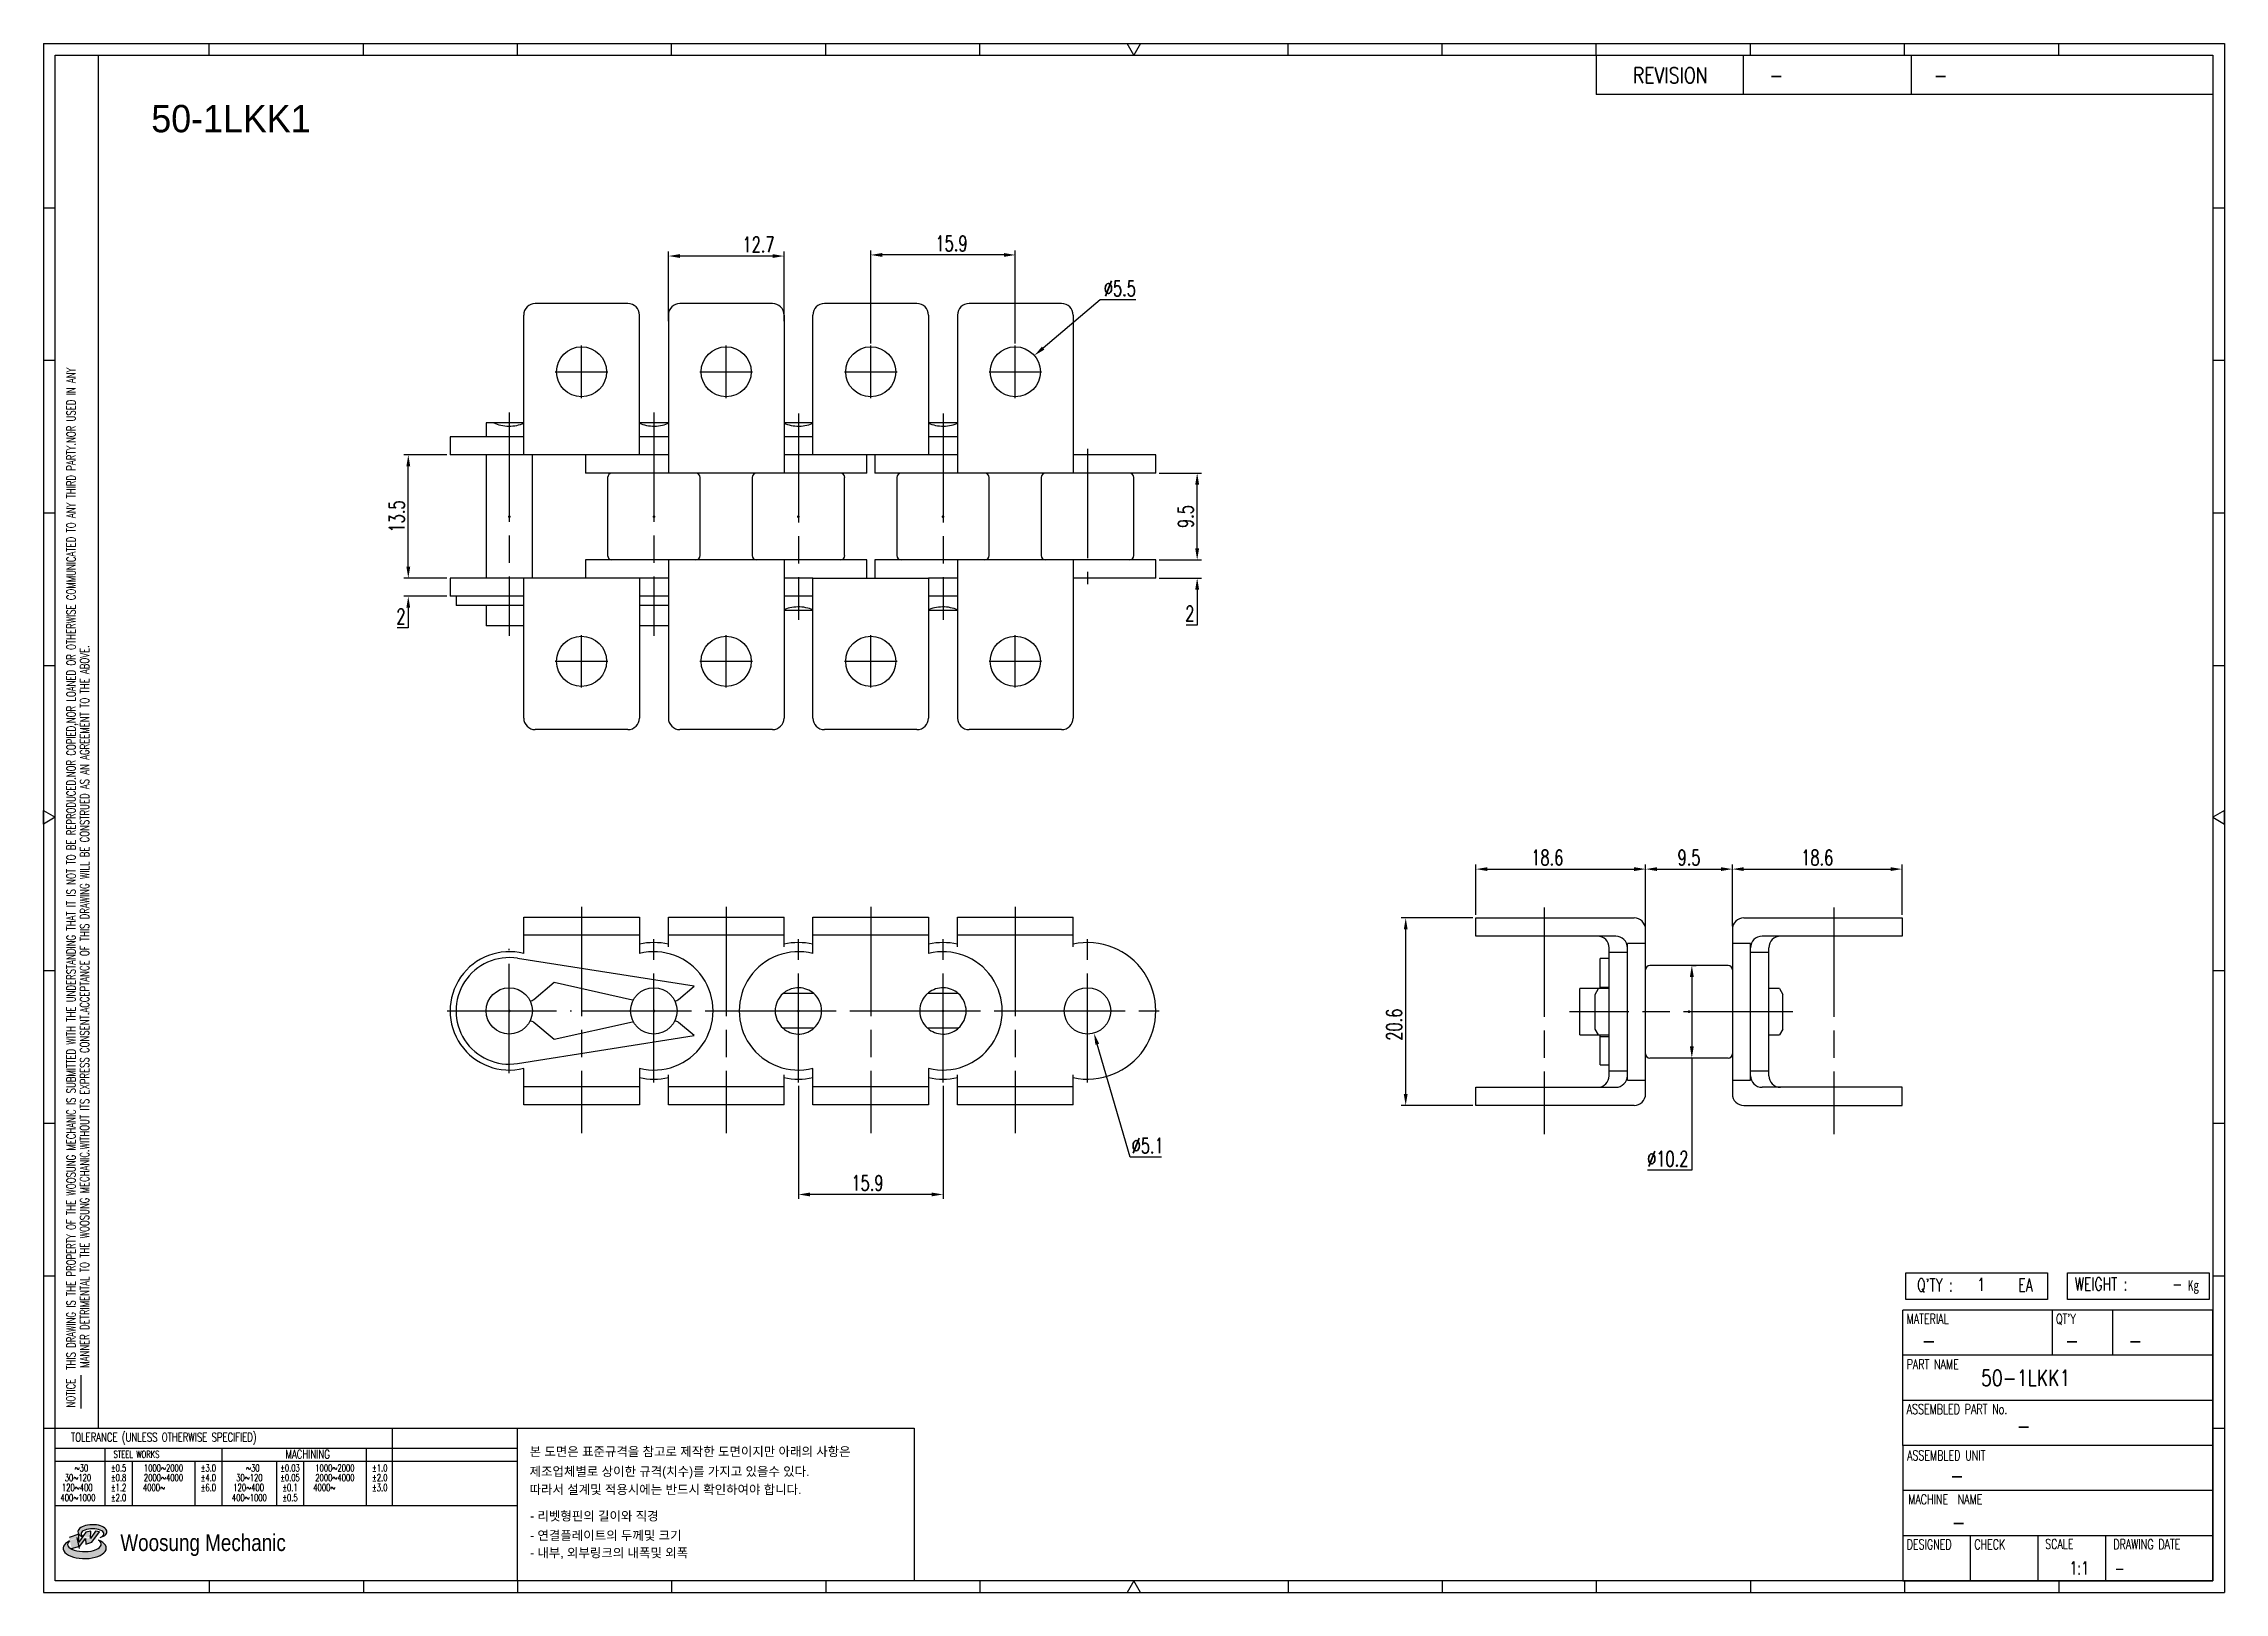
# Model space of a CAD drawing. Header units: millimetres. Extents: x 560 to 800, y 59 to 229.
import ezdxf
from ezdxf.enums import TextEntityAlignment as Align

# ---------------------------------------------------------------- set-up
doc = ezdxf.new("R2010")
doc.units = ezdxf.units.MM
doc.linetypes.add('AM_ISO08W050', pattern=[18, 12, -1.5, 3, -1.5])
doc.layers.get('Defpoints').update_dxf_attribs({"color": 80})
doc.layers.add('2d ConnectionPoints', color=7, linetype='Continuous', lineweight=50)
doc.layers.add('CL1', color=140, linetype='AM_ISO08W050', lineweight=25)
for name, color, linetype in [('S-DIM', 7, 'Continuous'), ('TITLE', 7, 'Continuous'), ('도면레이아웃', 7, 'Continuous')]:
    doc.layers.add(name, color=color, linetype=linetype)
doc.styles.add('HAN', font='ROMANS.shx', dxfattribs={"width": 0.7, "bigfont": 'whgtxt.shx'})
doc.styles.add('HKD_ST2', font='romans.shx', dxfattribs={"width": 0.7, "height": 4, "bigfont": '@extfont2.shx'})
doc.styles.add('HSG', font='SIMPLEX.shx', dxfattribs={"width": 0.7, "bigfont": 'HSG.shx'})
doc.styles.add('MtXpl_', font='Gulim.ttf')
doc.styles.add('SLDTEXTSTYLE4', font='arial.ttf', dxfattribs={"width": 0.8})
doc.dimstyles.new('AP0.7', dxfattribs={"dimscale": 0.7, "dimtxt": 2.4, "dimasz": 1.8, "dimexe": 0.7, "dimexo": 0.5, "dimgap": 0.6, "dimtad": 1, "dimtoh": 1, "dimdec": 1, "dimrnd": 0.01, "dimzin": 9, "dimdsep": 46, "dimtxsty": 'HSG', "dimcen": 0, "dimclrd": 251, "dimclre": 251, "dimclrt": 60, "dimazin": 2, "dimtp": 1, "dimtm": 1, "dimtfac": 0.5, "dimtdec": 1, "dimtofl": 0, "dimtmove": 0, "dimatfit": 3, "dimfxl": 0, "dimtvp": 1, "dimtolj": 2, "dimlwd": -1, "dimlwe": -1, "dimarcsym": 0})

# ---------------------------------------------------------------- blocks, each defined once
blk = doc.blocks.new('MAST')
at = {"layer": '도면레이아웃'}
h = blk.add_hatch(color=10, dxfattribs=at)
h.paths.add_polyline_path([(1.544, 35.177), (1.554, 34.966), (1.779, 35.034), (2.054, 35.422), (1.908, 35.446), (1.728, 35.167), (1.741, 35.439), (1.547, 35.405), (1.292, 35.041), (1.295, 35.33), (0.943, 35.208), (1.03, 34.8), (1.336, 34.885)])
edge = h.paths.add_edge_path()
edge.add_ellipse((1.795, 35.421), major_axis=(-0.53, 0), ratio=0.487785, start_angle=122.36065, end_angle=403.39574)
edge.add_line((1.411, 35.244), (1.419, 35.261))
edge.add_ellipse((1.798, 35.344), major_axis=(-0.423, 0), ratio=0.444396, start_angle=131.58977, end_angle=386.19408, ccw=False)
edge = h.paths.add_edge_path()
edge.add_ellipse((1.512, 34.815), major_axis=(-0.793, 0), ratio=0.480113, start_angle=314.67633, end_angle=590.85213)
edge.add_ellipse((1.501, 34.958), major_axis=(-0.62, 0), ratio=0.43311, start_angle=331.7024, end_angle=574.42495, ccw=False)
at = {"color": 140}
for p, q in [((0, 90.118), (80.15, 90.118)), ((0, 90.118), (0, 33.191)), ((80.15, 90.118), (80.15, 33.191)), ((57.068, 89.693), (57.068, 88.246)), ((62.47, 89.693), (62.47, 88.246)), ((68.635, 89.693), (68.635, 88.246)), ((79.725, 88.246), (57.068, 88.246)), ((68.449, 43.961), (68.449, 44.936)), ((68.449, 44.936), (73.654, 44.936)), ((73.654, 44.936), (73.654, 43.961)), ((74.39, 43.961), (74.39, 44.936)), ((74.39, 44.936), (79.595, 44.936)), ((79.595, 44.936), (79.595, 43.961)), ((68.336, 38.59), (68.336, 43.563)), ((79.725, 43.563), (68.336, 43.563)), ((73.654, 43.961), (68.449, 43.961)), ((73.827, 43.563), (73.827, 41.905)), ((79.595, 43.961), (74.39, 43.961)), ((76.037, 43.563), (76.037, 41.905)), ((79.725, 38.59), (79.725, 43.563)), ((79.725, 41.905), (68.336, 41.905)), ((79.725, 40.248), (68.336, 40.248)), ((68.336, 38.59), (68.336, 33.616)), ((79.725, 38.59), (68.336, 38.59)), ((79.725, 33.616), (79.725, 38.59)), ((79.725, 36.932), (68.336, 36.932)), ((79.725, 35.274), (68.336, 35.274)), ((70.822, 33.616), (70.822, 35.274)), ((73.309, 33.616), (73.309, 35.274)), ((75.796, 33.616), (75.796, 35.274)), ((0, 33.191), (80.15, 33.191)), ((68.336, 33.616), (79.725, 33.616))]:
    blk.add_line(p, q, dxfattribs=at)
for p, q in [((6.089, 89.693), (6.089, 90.118)), ((11.753, 89.693), (11.753, 90.118)), ((17.418, 89.693), (17.418, 90.118)), ((23.082, 89.693), (23.082, 90.118)), ((28.746, 89.693), (28.746, 90.118)), ((34.411, 89.693), (34.411, 90.118)), ((45.739, 89.693), (45.739, 90.118)), ((51.404, 89.693), (51.404, 90.118)), ((57.068, 89.693), (57.068, 90.118)), ((62.732, 89.693), (62.732, 90.118)), ((68.397, 89.693), (68.397, 90.118)), ((74.061, 89.693), (74.061, 90.118)), ((0, 84.085), (0.425, 84.085)), ((79.725, 84.085), (80.15, 84.085)), ((0, 78.478), (0.425, 78.478)), ((79.725, 78.478), (80.15, 78.478)), ((0, 72.87), (0.425, 72.87)), ((79.725, 72.87), (80.15, 72.87)), ((0, 67.262), (0.425, 67.262)), ((79.725, 67.262), (80.15, 67.262)), ((0, 56.047), (0.425, 56.047)), ((79.725, 56.047), (80.15, 56.047)), ((0, 50.439), (0.425, 50.439)), ((79.725, 50.439), (80.15, 50.439)), ((0, 44.832), (0.425, 44.832)), ((79.725, 44.832), (80.15, 44.832)), ((1.377, 39.947), (1.377, 41.174)), ((0, 39.224), (0.425, 39.224)), ((79.725, 39.224), (80.15, 39.224)), ((6.089, 33.616), (6.089, 33.191)), ((11.753, 33.616), (11.753, 33.191)), ((17.418, 33.616), (17.418, 33.191)), ((23.082, 33.616), (23.082, 33.191)), ((28.746, 33.616), (28.746, 33.191)), ((34.411, 33.616), (34.411, 33.191)), ((45.739, 33.616), (45.739, 33.191)), ((51.404, 33.616), (51.404, 33.191)), ((57.068, 33.616), (57.068, 33.191)), ((62.732, 33.616), (62.732, 33.191)), ((68.397, 33.616), (68.397, 33.191)), ((74.061, 33.616), (74.061, 33.191))]:
    blk.add_line(p, q)
at = {"color": 2}
for p, q in [((2.017, 39.224), (2.017, 89.693)), ((0.425, 39.224), (17.418, 39.224)), ((0.425, 38.487), (17.418, 38.487)), ((2.257, 38.487), (2.257, 36.382)), ((6.557, 38.5), (6.557, 36.382)), ((11.857, 38.487), (11.857, 36.382)), ((12.816, 39.224), (12.816, 36.382)), ((17.418, 33.616), (17.418, 39.224)), ((0.425, 38.012), (17.418, 38.012)), ((3.257, 38.012), (3.257, 36.382)), ((5.557, 38.012), (5.557, 36.382)), ((8.557, 38.012), (8.557, 36.382)), ((9.557, 38.026), (9.557, 36.382)), ((0.425, 36.382), (17.418, 36.382))]:
    blk.add_line(p, q, dxfattribs=at)
for points in [[(40.075, 89.693), (39.83, 90.118), (40.32, 90.118)], [(0.425, 61.679), (0, 61.433), (0, 61.924)], [(79.725, 61.679), (80.15, 61.433), (80.15, 61.924)], [(40.075, 33.616), (39.83, 33.191), (40.32, 33.191)]]:
    blk.add_lwpolyline(points, close=True)
at = {"color": 140}
blk.add_lwpolyline([(0.425, 89.693), (79.725, 89.693), (79.725, 33.616), (0.425, 33.616)], close=True, dxfattribs=at)
at = {"layer": '도면레이아웃'}
for p, q in [((1.295, 35.33), (0.943, 35.208)), ((1.547, 35.405), (1.292, 35.041)), ((1.292, 35.041), (1.295, 35.33)), ((1.741, 35.439), (1.547, 35.405)), ((1.908, 35.446), (1.728, 35.167)), ((1.728, 35.167), (1.741, 35.439)), ((1.779, 35.034), (2.054, 35.422)), ((2.054, 35.422), (1.908, 35.446)), ((1.03, 34.8), (1.336, 34.885)), ((1.224, 35.208), (1.311, 34.8)), ((1.224, 35.208), (1.224, 35.208)), ((1.336, 34.885), (1.544, 35.177)), ((1.419, 35.261), (1.411, 35.244)), ((1.544, 35.177), (1.554, 34.966)), ((1.554, 34.966), (1.779, 35.034))]:
    blk.add_line(p, q, dxfattribs=at)
for centre, major_axis, ratio, start_param, end_param in [((1.795, 35.421), (-0.53, 0), 0.487785, 2.135596, 7.040584), ((1.798, 35.344), (-0.423, 0), 0.444396, 2.296675, 6.740358), ((1.512, 34.815), (-0.793, 0), 0.480113, 5.492138, 10.312315), ((1.501, 34.958), (-0.62, 0), 0.43311, 5.789299, 10.025607)]:
    blk.add_ellipse(centre, major_axis=major_axis, ratio=ratio, start_param=start_param, end_param=end_param, dxfattribs=at)
for s, height, style, width, p in [('REVISION', 0.5806, 'HAN', 0.8, (58.415, 88.664)), ('-', 0.581, 'HAN', 0.8, (63.426, 88.664)), ('-', 0.581, 'HAN', 0.8, (69.468, 88.664)), ("Q'TY : ", 0.4746, 'HKD_ST2', 0.7, (68.857, 44.253)), ('1', 0.475, 'HKD_ST2', 0.7, (71.071, 44.275)), ('EA', 0.4746, 'HKD_ST2', 0.7, (72.578, 44.253)), ('WEIGHT : ', 0.4746, 'HKD_ST2', 0.7, (74.65, 44.286)), ('-', 0.581, 'HAN', 0.8, (69.029, 42.157)), ('-', 0.581, 'HAN', 0.8, (74.289, 42.157)), ('-', 0.581, 'HAN', 0.8, (76.623, 42.157)), ('-', 0.581, 'HAN', 0.8, (72.515, 39.013)), ('-', 0.581, 'HAN', 0.8, (70.067, 37.189)), ('-', 0.581, 'HAN', 0.8, (70.126, 35.48)), ('1:1', 0.4746, 'HKD_ST2', 0.7, (74.458, 33.848)), ('-', 0.475, 'HKD_ST2', 0.7, (76.112, 33.837))]:
    blk.add_text(s, height=height, dxfattribs=dict(style=style, width=width)).set_placement(p)
at = {"color": 6, "style": 'HKD_ST2', "width": 0.7}
for s, p in [(' THIS DRAWING IS THE PROPERTY OF THE WOOSUNG MECHANIC IS SUBMITTED WITH THE UNDERSTANDING THAT IT IS NOT TO BE REPRODUCED.NOR COPIED,NOR LOANED OR OTHERWISE COMMUNICATED TO ANY THIRD PARTY.NOR USED IN ANY', (1.173, 41.217)), ('MANNER DETRIMENTAL TO THE WOOSUNG MECHANIC.WITHOUT ITS EXPRESS CONSENT.ACCEPTANCE OF THIS DRAWING WILL BE CONSTRUED AS AN AGREEMENT TO THE ABOVE.', (1.672, 41.447))]:
    blk.add_text(s, height=0.326266, rotation=90, dxfattribs=at).set_placement(p)
at = {"style": 'HKD_ST2', "width": 0.7}
blk.add_text('-', height=0.475, dxfattribs=at).set_placement((78.613, 44.286), align=Align.RIGHT)
at = {"color": 254, "style": 'HKD_ST2', "width": 0.7}
for s, height, p in [('MATERIAL', 0.3651, (68.474, 43.425)), ("QT'Y", 0.3651, (73.965, 43.425)), ('PART NAME', 0.3651, (68.474, 41.756)), ('ASSEMBLED PART No.', 0.36511, (68.474, 40.109)), ('ASSEMBLED UNIT', 0.36511, (68.49, 38.408)), ('MACHINE  NAME', 0.36511, (68.532, 36.794)), ('DESIGNED', 0.3651, (68.474, 35.136)), ('CHECK', 0.3651, (70.961, 35.136)), ('SCALE', 0.3651, (73.566, 35.153)), ('DRAWING DATE', 0.36511, (76.071, 35.141))]:
    blk.add_text(s, height=height, dxfattribs=at).set_placement(p, align=Align.TOP_LEFT)
at = {"style": 'HKD_ST2', "width": 0.7}
blk.add_text('NOTICE', height=0.3263, rotation=90, dxfattribs=at).set_placement((1.163, 39.988))
blk.add_text('TOLERANCE (UNLESS OTHERWISE SPECIFIED)', height=0.32627, dxfattribs=at).set_placement((4.417, 38.896), align=Align.MIDDLE_CENTER)
at = {"color": 4, "style": 'HKD_ST2', "width": 0.7}
for s, height, p in [('%%12630', 0.261, (1.389, 37.762)), ('1000%%1262000', 0.26101, (4.407, 37.762)), ('%%12630', 0.261, (7.689, 37.762)), ('1000%%1262000', 0.26101, (10.707, 37.762)), ('120%%126400', 0.26101, (1.237, 37.045)), ('30%%126120', 0.261, (1.263, 37.411)), ('4000%%126', 0.261, (4.061, 37.045)), ('2000%%1264000', 0.26101, (4.407, 37.411)), ('120%%126400', 0.26101, (7.537, 37.045)), ('30%%126120', 0.261, (7.563, 37.411)), ('4000%%126', 0.261, (10.321, 37.045)), ('2000%%1264000', 0.26101, (10.707, 37.411)), ('400%%1261000', 0.26101, (1.263, 36.67)), ('400%%1261000', 0.26101, (7.563, 36.67))]:
    blk.add_text(s, height=height, dxfattribs=at).set_placement(p, align=Align.MIDDLE_CENTER)
for s, height, p in [('%%P0.5', 0.261, (2.757, 37.762)), ('STEEL WORKS', 0.26101, (3.416, 38.268)), ('%%P3.0', 0.261, (6.057, 37.762)), ('%%P0.03', 0.261, (9.057, 37.762)), ('MACHINING', 0.3263, (9.707, 38.27)), ('%%P1.0', 0.261, (12.357, 37.762)), ('%%P0.8', 0.261, (2.757, 37.411)), ('%%P1.2', 0.261, (2.757, 37.045)), ('%%P4.0', 0.261, (6.057, 37.411)), ('%%P6.0', 0.261, (6.057, 37.045)), ('%%P0.05', 0.261, (9.057, 37.411)), ('%%P0.1', 0.261, (9.057, 37.045)), ('%%P2.0', 0.261, (12.357, 37.411)), ('%%P3.0', 0.261, (12.357, 37.045)), ('%%P2.0', 0.261, (2.757, 36.67)), ('%%P0.5', 0.261, (9.057, 36.67))]:
    blk.add_text(s, height=height, dxfattribs=at).set_placement(p, align=Align.MIDDLE)
at = {"color": 1, "style": 'SLDTEXTSTYLE4', "width": 0.8}
blk.add_text('Woosung Mechanic', height=0.61957, dxfattribs=at).set_placement((2.822, 34.711))
at = {"layer": 'TITLE', "width": 0.8}
blk.add_text('Kg', height=0.3789, dxfattribs=at).set_placement((78.807, 44.286))
blk = doc.blocks.new('*D2')
at = {"layer": 'Defpoints', "color": 0, "transparency": 16777216}
for p in [(709.87, 132.83), (717.58, 132.83), (717.58, 112.23)]:
    blk.add_point(p, dxfattribs=at)
at = {"layer": 'S-DIM', "color": 251, "linetype": 'ByBlock', "transparency": 16777216}
for p, q in [((717.23, 132.83), (709.38, 132.83)), ((709.87, 113.49), (709.87, 131.57)), ((717.23, 112.23), (709.38, 112.23))]:
    blk.add_line(p, q, dxfattribs=at)
at = {"layer": 'S-DIM', "color": 251, "transparency": 16777216}
for points in [[(709.66, 131.57), (710.08, 131.57), (709.87, 132.83)], [(709.66, 113.49), (710.08, 113.49), (709.87, 112.23)]]:
    blk.add_solid(points, dxfattribs=at)
at = {"layer": 'S-DIM', "color": 60, "transparency": 16777216, "insert": (708.61, 121.11), "char_height": 1.68, "attachment_point": 5, "rotation": 90, "style": 'HSG'}
blk.add_mtext('\\A2;20.6', dxfattribs=at)
blk = doc.blocks.new('*D3')
at = {"layer": 'Defpoints', "color": 0, "transparency": 16777216}
for p in [(736.21, 138.19), (717.58, 132.83), (736.21, 131.56)]:
    blk.add_point(p, dxfattribs=at)
at = {"layer": 'S-DIM', "color": 251, "linetype": 'ByBlock', "transparency": 16777216}
for p, q in [((717.58, 133.18), (717.58, 138.68)), ((718.84, 138.19), (734.95, 138.19)), ((736.21, 131.91), (736.21, 138.68))]:
    blk.add_line(p, q, dxfattribs=at)
at = {"layer": 'S-DIM', "color": 251, "transparency": 16777216}
for points in [[(718.84, 138.4), (718.84, 137.98), (717.58, 138.19)], [(734.95, 138.4), (734.95, 137.98), (736.21, 138.19)]]:
    blk.add_solid(points, dxfattribs=at)
at = {"layer": 'S-DIM', "color": 60, "transparency": 16777216, "insert": (725.42, 139.45), "char_height": 1.68, "attachment_point": 5, "style": 'HSG'}
blk.add_mtext('\\A2;18.6', dxfattribs=at)
blk = doc.blocks.new('*D4')
at = {"layer": 'Defpoints', "color": 0, "transparency": 16777216}
for p in [(745.74, 138.19), (736.21, 131.56), (745.74, 131.56)]:
    blk.add_point(p, dxfattribs=at)
at = {"layer": 'S-DIM', "color": 251, "linetype": 'ByBlock', "transparency": 16777216}
for p, q in [((736.21, 131.91), (736.21, 138.68)), ((737.47, 138.19), (744.48, 138.19)), ((745.74, 131.91), (745.74, 138.68))]:
    blk.add_line(p, q, dxfattribs=at)
at = {"layer": 'S-DIM', "color": 251, "transparency": 16777216}
for points in [[(737.47, 138.4), (737.47, 137.98), (736.21, 138.19)], [(744.48, 138.4), (744.48, 137.98), (745.74, 138.19)]]:
    blk.add_solid(points, dxfattribs=at)
at = {"layer": 'S-DIM', "color": 60, "transparency": 16777216, "insert": (740.98, 139.45), "char_height": 1.68, "attachment_point": 5, "style": 'HSG'}
blk.add_mtext('\\A2;9.5', dxfattribs=at)
blk = doc.blocks.new('*D5')
at = {"layer": 'Defpoints', "color": 0, "transparency": 16777216}
for p in [(764.38, 138.19), (764.38, 132.83), (745.74, 131.56)]:
    blk.add_point(p, dxfattribs=at)
at = {"layer": 'S-DIM', "color": 251, "linetype": 'ByBlock', "transparency": 16777216}
for p, q in [((745.74, 131.91), (745.74, 138.68)), ((747, 138.19), (763.12, 138.19)), ((764.38, 133.18), (764.38, 138.68))]:
    blk.add_line(p, q, dxfattribs=at)
at = {"layer": 'S-DIM', "color": 251, "transparency": 16777216}
for points in [[(747, 138.4), (747, 137.98), (745.74, 138.19)], [(763.12, 138.4), (763.12, 137.98), (764.38, 138.19)]]:
    blk.add_solid(points, dxfattribs=at)
at = {"layer": 'S-DIM', "color": 60, "transparency": 16777216, "insert": (755.06, 139.45), "char_height": 1.68, "attachment_point": 5, "style": 'HSG'}
blk.add_mtext('\\A2;18.6', dxfattribs=at)
blk = doc.blocks.new('*D6')
at = {"layer": 'Defpoints', "color": 0, "transparency": 16777216}
for p in [(740.98, 127.61), (740.98, 117.45), (741.29, 117.45)]:
    blk.add_point(p, dxfattribs=at)
at = {"layer": 'S-DIM', "color": 251, "linetype": 'ByBlock', "transparency": 16777216}
for p, q in [((741.33, 127.61), (741.78, 127.61)), ((741.29, 126.35), (741.29, 118.71)), ((741.29, 117.45), (741.29, 105.12)), ((741.33, 117.45), (741.78, 117.45)), ((741.29, 105.12), (736.44, 105.12))]:
    blk.add_line(p, q, dxfattribs=at)
at = {"layer": 'S-DIM', "color": 251, "transparency": 16777216}
for points in [[(741.08, 126.35), (741.5, 126.35), (741.29, 127.61)], [(741.08, 118.71), (741.5, 118.71), (741.29, 117.45)]]:
    blk.add_solid(points, dxfattribs=at)
at = {"layer": 'S-DIM', "color": 60, "transparency": 16777216, "insert": (738.65, 106.38), "char_height": 1.68, "attachment_point": 5, "style": 'HSG'}
blk.add_mtext('\\A2;%%c10.2', dxfattribs=at)
blk = doc.blocks.new('*D7')
at = {"layer": 'Defpoints', "color": 0, "transparency": 16777216}
for p in [(643.18, 114.74), (659.06, 114.74), (643.18, 102.46)]:
    blk.add_point(p, dxfattribs=at)
at = {"layer": 'S-DIM', "color": 251, "linetype": 'ByBlock', "transparency": 16777216}
for p, q in [((643.18, 114.39), (643.18, 101.97)), ((659.06, 114.39), (659.06, 101.97)), ((657.8, 102.46), (644.44, 102.46))]:
    blk.add_line(p, q, dxfattribs=at)
at = {"layer": 'S-DIM', "color": 251, "transparency": 16777216}
for points in [[(644.44, 102.67), (644.44, 102.25), (643.18, 102.46)], [(657.8, 102.67), (657.8, 102.25), (659.06, 102.46)]]:
    blk.add_solid(points, dxfattribs=at)
at = {"layer": 'S-DIM', "color": 60, "transparency": 16777216, "insert": (650.76, 103.72), "char_height": 1.68, "attachment_point": 5, "style": 'HSG'}
blk.add_mtext('\\A2;15.9', dxfattribs=at)
blk = doc.blocks.new('*D8')
at = {"layer": 'Defpoints', "color": 0, "transparency": 16777216}
for p in [(674.22, 125.06), (675.64, 120.17)]:
    blk.add_point(p, dxfattribs=at)
at = {"layer": 'S-DIM', "color": 251, "linetype": 'ByBlock', "transparency": 16777216}
for p, q in [((679.6, 106.56), (676, 118.96)), ((683.05, 106.56), (679.6, 106.56))]:
    blk.add_line(p, q, dxfattribs=at)
at = {"layer": 'S-DIM', "color": 251, "transparency": 16777216}
blk.add_solid([(676.2, 119.02), (675.79, 118.9), (675.64, 120.17)], dxfattribs=at)
at = {"layer": 'S-DIM', "color": 60, "transparency": 16777216, "insert": (681.54, 107.82), "char_height": 1.68, "attachment_point": 5, "style": 'HSG'}
blk.add_mtext('\\A2;∅5.1', dxfattribs=at)
blk = doc.blocks.new('*D9')
at = {"layer": 'Defpoints', "color": 0, "transparency": 16777216}
for p in [(682.43, 172.15), (682.43, 170.15), (686.97, 172.15)]:
    blk.add_point(p, dxfattribs=at)
at = {"layer": 'S-DIM', "color": 251, "linetype": 'ByBlock', "transparency": 16777216}
for p, q in [((686.97, 173.41), (686.97, 174.67)), ((682.78, 172.15), (687.46, 172.15)), ((682.78, 170.15), (687.46, 170.15)), ((686.97, 168.89), (686.97, 164.99)), ((686.97, 164.99), (685.77, 164.99))]:
    blk.add_line(p, q, dxfattribs=at)
at = {"layer": 'S-DIM', "color": 251, "transparency": 16777216}
for points in [[(686.76, 173.41), (687.18, 173.41), (686.97, 172.15)], [(686.76, 168.89), (687.18, 168.89), (686.97, 170.15)]]:
    blk.add_solid(points, dxfattribs=at)
at = {"layer": 'S-DIM', "color": 60, "transparency": 16777216, "insert": (686.16, 166.25), "char_height": 1.68, "attachment_point": 5, "style": 'HSG'}
blk.add_mtext('\\A2;2', dxfattribs=at)
blk = doc.blocks.new('*D10')
at = {"layer": 'Defpoints', "color": 0, "transparency": 16777216}
for p in [(682.43, 181.68), (686.97, 181.68), (682.43, 172.15)]:
    blk.add_point(p, dxfattribs=at)
at = {"layer": 'S-DIM', "color": 251, "linetype": 'ByBlock', "transparency": 16777216}
for p, q in [((682.78, 181.68), (687.46, 181.68)), ((686.97, 173.41), (686.97, 180.42)), ((682.78, 172.15), (687.46, 172.15))]:
    blk.add_line(p, q, dxfattribs=at)
at = {"layer": 'S-DIM', "color": 251, "transparency": 16777216}
for points in [[(686.76, 180.42), (687.18, 180.42), (686.97, 181.68)], [(686.76, 173.41), (687.18, 173.41), (686.97, 172.15)]]:
    blk.add_solid(points, dxfattribs=at)
at = {"layer": 'S-DIM', "color": 60, "transparency": 16777216, "insert": (685.71, 176.91), "char_height": 1.68, "attachment_point": 5, "rotation": 90, "style": 'HSG'}
blk.add_mtext('\\A2;9.5', dxfattribs=at)
blk = doc.blocks.new('*D11')
at = {"layer": 'Defpoints', "color": 0, "transparency": 16777216}
for p in [(651.12, 205.64), (651.12, 195.56), (667, 195.56)]:
    blk.add_point(p, dxfattribs=at)
at = {"layer": 'S-DIM', "color": 251, "linetype": 'ByBlock', "transparency": 16777216}
for p, q in [((651.12, 195.91), (651.12, 206.13)), ((667, 195.91), (667, 206.13)), ((665.74, 205.64), (652.38, 205.64))]:
    blk.add_line(p, q, dxfattribs=at)
at = {"layer": 'S-DIM', "color": 251, "transparency": 16777216}
for points in [[(652.38, 205.85), (652.38, 205.43), (651.12, 205.64)], [(665.74, 205.85), (665.74, 205.43), (667, 205.64)]]:
    blk.add_solid(points, dxfattribs=at)
at = {"layer": 'S-DIM', "color": 60, "transparency": 16777216, "insert": (659.99, 206.9), "char_height": 1.68, "attachment_point": 5, "style": 'HSG'}
blk.add_mtext('\\A2;15.9', dxfattribs=at)
blk = doc.blocks.new('*D12')
at = {"layer": 'Defpoints', "color": 0, "transparency": 16777216}
for p in [(628.9, 205.52), (628.9, 198.03), (641.6, 198.03)]:
    blk.add_point(p, dxfattribs=at)
at = {"layer": 'S-DIM', "color": 251, "linetype": 'ByBlock', "transparency": 16777216}
for p, q in [((628.9, 198.38), (628.9, 206.01)), ((641.6, 198.38), (641.6, 206.01)), ((640.34, 205.52), (630.16, 205.52))]:
    blk.add_line(p, q, dxfattribs=at)
at = {"layer": 'S-DIM', "color": 251, "transparency": 16777216}
for points in [[(630.16, 205.73), (630.16, 205.31), (628.9, 205.52)], [(640.34, 205.73), (640.34, 205.31), (641.6, 205.52)]]:
    blk.add_solid(points, dxfattribs=at)
at = {"layer": 'S-DIM', "color": 60, "transparency": 16777216, "insert": (638.8, 206.78), "char_height": 1.68, "attachment_point": 5, "style": 'HSG'}
blk.add_mtext('\\A2;12.7', dxfattribs=at)
blk = doc.blocks.new('*D13')
at = {"layer": 'Defpoints', "color": 0, "transparency": 16777216}
for p in [(669.09, 194.59), (664.9, 191.03)]:
    blk.add_point(p, dxfattribs=at)
at = {"layer": 'S-DIM', "color": 251, "linetype": 'ByBlock', "transparency": 16777216}
for p, q in [((676.3, 200.7), (670.06, 195.4)), ((680.25, 200.7), (676.3, 200.7))]:
    blk.add_line(p, q, dxfattribs=at)
at = {"layer": 'S-DIM', "color": 251, "transparency": 16777216}
blk.add_solid([(669.92, 195.57), (670.19, 195.24), (669.09, 194.59)], dxfattribs=at)
at = {"layer": 'S-DIM', "color": 60, "transparency": 16777216, "insert": (678.48, 201.96), "char_height": 1.68, "attachment_point": 5, "style": 'HSG'}
blk.add_mtext('\\A2;∅5.5', dxfattribs=at)
blk = doc.blocks.new('*D14')
at = {"layer": 'Defpoints', "color": 0, "transparency": 16777216}
for p in [(600.34, 170.15), (604.93, 170.15), (604.93, 168.15)]:
    blk.add_point(p, dxfattribs=at)
at = {"layer": 'S-DIM', "color": 251, "linetype": 'ByBlock', "transparency": 16777216}
for p, q in [((600.34, 171.41), (600.34, 172.67)), ((604.58, 170.15), (599.85, 170.15)), ((604.58, 168.15), (599.85, 168.15)), ((600.34, 166.89), (600.34, 164.68)), ((600.34, 164.68), (599.13, 164.68))]:
    blk.add_line(p, q, dxfattribs=at)
at = {"layer": 'S-DIM', "color": 251, "transparency": 16777216}
for points in [[(600.13, 171.41), (600.55, 171.41), (600.34, 170.15)], [(600.13, 166.89), (600.55, 166.89), (600.34, 168.15)]]:
    blk.add_solid(points, dxfattribs=at)
at = {"layer": 'S-DIM', "color": 60, "transparency": 16777216, "insert": (599.53, 165.94), "char_height": 1.68, "attachment_point": 5, "style": 'HSG'}
blk.add_mtext('\\A2;2', dxfattribs=at)
blk = doc.blocks.new('*D15')
at = {"layer": 'Defpoints', "color": 0, "transparency": 16777216}
for p in [(600.34, 183.68), (604.93, 183.68), (604.93, 170.15)]:
    blk.add_point(p, dxfattribs=at)
at = {"layer": 'S-DIM', "color": 251, "linetype": 'ByBlock', "transparency": 16777216}
for p, q in [((604.58, 183.68), (599.85, 183.68)), ((600.34, 171.41), (600.34, 182.42)), ((604.58, 170.15), (599.85, 170.15))]:
    blk.add_line(p, q, dxfattribs=at)
at = {"layer": 'S-DIM', "color": 251, "transparency": 16777216}
for points in [[(600.13, 182.42), (600.55, 182.42), (600.34, 183.68)], [(600.13, 171.41), (600.55, 171.41), (600.34, 170.15)]]:
    blk.add_solid(points, dxfattribs=at)
at = {"layer": 'S-DIM', "color": 60, "transparency": 16777216, "insert": (599.08, 176.91), "char_height": 1.68, "attachment_point": 5, "rotation": 90, "style": 'HSG'}
blk.add_mtext('\\A2;13.5', dxfattribs=at)

msp = doc.modelspace()

# ---------------------------------------------------------------- linework, layer by layer
for p, q in [((613.02, 183.68), (613.02, 199.04)), ((624.45, 200.31), (614.29, 200.31)), ((625.72, 183.68), (625.72, 199.04)), ((628.9, 199.04), (628.9, 181.68)), ((640.33, 200.31), (630.17, 200.31)), ((641.6, 199.04), (641.6, 181.68)), ((644.77, 183.68), (644.77, 199.04)), ((656.2, 200.31), (646.04, 200.31)), ((657.47, 199.04), (657.47, 183.68)), ((660.65, 199.04), (660.65, 181.68)), ((672.08, 200.31), (661.92, 200.31)), ((673.35, 199.04), (673.35, 181.68)), ((613.02, 187.21), (608.89, 187.21)), ((608.89, 187.21), (608.89, 185.68)), ((628.9, 187.21), (625.72, 187.21)), ((644.77, 187.21), (641.6, 187.21)), ((660.65, 187.21), (657.47, 187.21)), ((613.02, 185.68), (604.93, 185.68)), ((604.93, 185.68), (604.93, 183.68)), ((628.9, 185.68), (625.72, 185.68)), ((644.77, 185.68), (641.6, 185.68)), ((660.65, 185.68), (657.47, 185.68)), ((625.72, 183.68), (604.93, 183.68)), ((608.89, 183.68), (608.89, 170.15)), ((613.98, 170.15), (613.98, 183.68)), ((619.81, 183.68), (619.81, 181.68)), ((628.9, 183.68), (625.72, 183.68)), ((644.77, 183.68), (641.6, 183.68)), ((657.47, 183.68), (644.77, 183.68)), ((650.68, 181.68), (650.68, 183.68)), ((651.56, 183.68), (651.56, 181.68)), ((660.65, 183.68), (657.47, 183.68)), ((682.43, 183.68), (673.35, 183.68)), ((682.43, 181.68), (682.43, 183.68)), ((650.68, 181.68), (619.81, 181.68)), ((622.23, 181.2), (622.23, 172.62)), ((632.39, 172.62), (632.39, 181.2)), ((638.1, 181.2), (638.1, 172.62)), ((648.26, 172.62), (648.26, 181.2)), ((682.43, 181.68), (651.56, 181.68)), ((653.98, 181.2), (653.98, 172.62)), ((664.14, 172.62), (664.14, 181.2)), ((669.85, 181.2), (669.85, 172.62)), ((680.01, 172.62), (680.01, 181.2)), ((625.72, 170.15), (604.93, 170.15)), ((604.93, 170.15), (604.93, 168.15)), ((613.02, 154.78), (613.02, 170.15)), ((650.68, 172.15), (619.81, 172.15)), ((619.81, 172.15), (619.81, 170.15)), ((628.9, 170.15), (625.72, 170.15)), ((625.72, 170.15), (625.72, 154.78)), ((628.9, 172.15), (628.9, 154.78)), ((641.6, 172.15), (641.6, 154.78)), ((644.77, 170.15), (641.6, 170.15)), ((644.77, 154.78), (644.77, 170.15)), ((644.77, 170.15), (657.47, 170.15)), ((650.68, 170.15), (650.68, 172.15)), ((682.43, 172.15), (651.56, 172.15)), ((651.56, 172.15), (651.56, 170.15)), ((660.65, 170.15), (657.47, 170.15)), ((657.47, 170.15), (657.47, 154.78)), ((660.65, 172.15), (660.65, 154.78)), ((673.35, 172.15), (673.35, 154.78)), ((682.43, 170.15), (673.35, 170.15)), ((682.43, 170.15), (682.43, 172.15)), ((613.02, 168.15), (604.93, 168.15)), ((605.58, 168.15), (605.58, 167.15)), ((628.9, 168.15), (625.72, 168.15)), ((644.77, 168.15), (641.6, 168.15)), ((660.65, 168.15), (657.47, 168.15)), ((613.02, 167.15), (605.58, 167.15)), ((608.89, 167.15), (608.89, 164.91)), ((628.9, 167.15), (625.72, 167.15)), ((644.77, 166.61), (641.6, 166.61)), ((660.65, 166.61), (657.47, 166.61)), ((613.02, 164.91), (608.89, 164.91)), ((628.9, 164.91), (625.72, 164.91)), ((624.45, 153.51), (614.29, 153.51)), ((640.33, 153.51), (630.17, 153.51)), ((656.2, 153.51), (646.04, 153.51)), ((672.08, 153.51), (661.92, 153.51)), ((613.02, 132.92), (625.72, 132.92)), ((613.02, 128.92), (613.02, 132.92)), ((625.72, 132.92), (625.72, 128.92)), ((628.9, 129.65), (628.9, 132.92)), ((628.9, 132.92), (641.6, 132.92)), ((641.6, 129.65), (641.6, 132.92)), ((644.77, 132.92), (657.47, 132.92)), ((644.77, 128.92), (644.77, 132.92)), ((657.47, 132.92), (657.47, 128.92)), ((660.65, 129.65), (660.65, 132.92)), ((660.65, 132.92), (673.35, 132.92)), ((673.35, 129.65), (673.35, 132.92)), ((717.58, 132.83), (734.94, 132.83)), ((717.58, 130.83), (717.58, 132.83)), ((747.01, 132.83), (764.38, 132.83)), ((764.38, 132.83), (764.38, 130.83)), ((625.72, 130.92), (613.02, 130.92)), ((641.6, 130.92), (628.9, 130.92)), ((657.47, 130.92), (644.77, 130.92)), ((673.35, 130.92), (660.65, 130.92)), ((732.94, 130.83), (717.58, 130.83)), ((732.21, 115.5), (732.21, 129.56)), ((736.21, 130.03), (734.21, 130.03)), ((734.21, 115.03), (734.21, 130.03)), ((736.21, 113.5), (736.21, 131.56)), ((745.74, 131.56), (745.74, 113.5)), ((747.74, 130.03), (745.74, 130.03)), ((747.74, 115.03), (747.74, 130.03)), ((764.38, 130.83), (749.01, 130.83)), ((749.74, 115.5), (749.74, 129.56)), ((631.73, 125.32), (612.35, 128.39)), ((732.21, 128.38), (731.21, 128.38)), ((731.21, 125.07), (731.21, 128.38)), ((734.21, 129.03), (732.21, 129.03)), ((745.27, 127.61), (736.69, 127.61)), ((749.74, 129.03), (747.74, 129.03)), ((614.14, 123.88), (616.37, 125.76)), ((616.37, 125.76), (624.95, 123.83)), ((630.01, 123.88), (631.73, 125.32)), ((728.98, 119.98), (728.98, 125.07)), ((731.05, 125.07), (728.98, 125.07)), ((730.68, 124.43), (731.05, 125.07)), ((732.21, 125.07), (731.05, 125.07)), ((731.21, 125.23), (732.21, 125.23)), ((750.91, 125.07), (749.74, 125.07)), ((750.91, 125.07), (751.28, 124.43)), ((644.87, 124.52), (641.5, 124.52)), ((660.74, 124.52), (657.38, 124.52)), ((730.68, 120.62), (730.68, 124.43)), ((751.28, 120.62), (751.28, 124.43)), ((612.35, 116.84), (631.73, 119.91)), ((616.37, 119.47), (614.14, 121.35)), ((624.95, 121.4), (616.37, 119.47)), ((631.73, 119.91), (630.01, 121.35)), ((644.87, 120.71), (641.5, 120.71)), ((660.74, 120.71), (657.38, 120.71)), ((728.98, 119.98), (731.05, 119.98)), ((731.05, 119.98), (730.68, 120.62)), ((731.05, 119.98), (732.21, 119.98)), ((731.21, 116.68), (731.21, 119.98)), ((731.21, 119.82), (732.21, 119.82)), ((749.74, 119.98), (750.91, 119.98)), ((751.28, 120.62), (750.91, 119.98)), ((736.69, 117.45), (745.27, 117.45)), ((613.02, 112.32), (613.02, 116.31)), ((625.72, 116.31), (625.72, 112.32)), ((628.9, 112.32), (628.9, 115.59)), ((641.6, 112.32), (641.6, 115.59)), ((644.77, 112.32), (644.77, 116.31)), ((657.47, 116.31), (657.47, 112.32)), ((660.65, 112.32), (660.65, 115.59)), ((673.35, 112.32), (673.35, 115.59)), ((731.21, 116.68), (732.21, 116.68)), ((732.21, 116.03), (734.21, 116.03)), ((734.21, 115.03), (736.21, 115.03)), ((745.74, 115.03), (747.74, 115.03)), ((747.74, 116.03), (749.74, 116.03)), ((613.02, 114.32), (625.72, 114.32)), ((628.9, 114.32), (641.6, 114.32)), ((644.77, 114.32), (657.47, 114.32)), ((660.65, 114.32), (673.35, 114.32)), ((717.58, 114.23), (732.94, 114.23)), ((717.58, 112.23), (717.58, 114.23)), ((764.38, 114.23), (749.01, 114.23)), ((764.38, 112.23), (764.38, 114.23)), ((625.72, 112.32), (613.02, 112.32)), ((641.6, 112.32), (628.9, 112.32)), ((657.47, 112.32), (644.77, 112.32)), ((673.35, 112.32), (660.65, 112.32)), ((734.94, 112.23), (717.58, 112.23)), ((747.01, 112.23), (764.38, 112.23))]:
    msp.add_line(p, q)
for points in [[(609.75, 187.21), (609.92, 187.13), (610.11, 187.06), (610.3, 187), (610.5, 186.95), (610.71, 186.9), (610.93, 186.87), (611.15, 186.85), (611.37, 186.85), (611.59, 186.85), (611.81, 186.86), (612.03, 186.89), (612.25, 186.92), (612.45, 186.97), (612.65, 187.02), (612.84, 187.09), (613.02, 187.17), (613.02, 187.17)], [(625.72, 187.17), (625.9, 187.09), (626.09, 187.02), (626.29, 186.97), (626.5, 186.92), (626.71, 186.89), (626.93, 186.86), (627.15, 186.85), (627.37, 186.85), (627.59, 186.85), (627.81, 186.87), (628.03, 186.9), (628.24, 186.95), (628.44, 187), (628.64, 187.06), (628.82, 187.13), (628.9, 187.17)], [(641.6, 187.17), (641.78, 187.09), (641.97, 187.02), (642.17, 186.97), (642.37, 186.92), (642.59, 186.89), (642.8, 186.86), (643.02, 186.85), (643.25, 186.85), (643.47, 186.85), (643.69, 186.87), (643.9, 186.9), (644.11, 186.95), (644.32, 187), (644.51, 187.06), (644.69, 187.13), (644.77, 187.17)], [(657.47, 187.17), (657.65, 187.09), (657.84, 187.02), (658.04, 186.97), (658.25, 186.92), (658.46, 186.89), (658.68, 186.86), (658.9, 186.85), (659.12, 186.85), (659.34, 186.85), (659.56, 186.87), (659.78, 186.9), (659.99, 186.95), (660.19, 187), (660.39, 187.06), (660.57, 187.13), (660.65, 187.17)], [(644.77, 166.66), (644.59, 166.73), (644.4, 166.8), (644.2, 166.86), (644, 166.9), (643.78, 166.94), (643.56, 166.96), (643.34, 166.98), (643.12, 166.98), (642.9, 166.97), (642.68, 166.95), (642.46, 166.92), (642.25, 166.88), (642.05, 166.83), (641.86, 166.76), (641.67, 166.69), (641.6, 166.66)], [(660.65, 166.66), (660.47, 166.73), (660.28, 166.8), (660.08, 166.86), (659.87, 166.9), (659.66, 166.94), (659.44, 166.96), (659.22, 166.98), (659, 166.98), (658.77, 166.97), (658.56, 166.95), (658.34, 166.92), (658.13, 166.88), (657.93, 166.83), (657.73, 166.76), (657.55, 166.69), (657.47, 166.66)], [(644.87, 124.52), (644.69, 124.66), (644.51, 124.79), (644.32, 124.89), (644.11, 124.98), (643.9, 125.06), (643.69, 125.11), (643.47, 125.14), (643.25, 125.16), (643.02, 125.16), (642.8, 125.13), (642.59, 125.09), (642.37, 125.03), (642.17, 124.95), (641.97, 124.85), (641.78, 124.74), (641.6, 124.6), (641.5, 124.52)], [(660.74, 124.52), (660.57, 124.66), (660.39, 124.79), (660.19, 124.89), (659.99, 124.98), (659.78, 125.06), (659.56, 125.11), (659.34, 125.14), (659.12, 125.16), (658.9, 125.16), (658.68, 125.13), (658.46, 125.09), (658.25, 125.03), (658.04, 124.95), (657.84, 124.85), (657.65, 124.74), (657.47, 124.6), (657.38, 124.52)], [(641.5, 120.71), (641.67, 120.57), (641.86, 120.44), (642.05, 120.34), (642.25, 120.25), (642.46, 120.17), (642.68, 120.12), (642.9, 120.09), (643.12, 120.07), (643.34, 120.08), (643.56, 120.1), (643.78, 120.14), (644, 120.2), (644.2, 120.28), (644.4, 120.38), (644.59, 120.5), (644.77, 120.63), (644.87, 120.71)], [(657.38, 120.71), (657.55, 120.57), (657.73, 120.44), (657.93, 120.34), (658.13, 120.25), (658.34, 120.17), (658.56, 120.12), (658.77, 120.09), (659, 120.07), (659.22, 120.08), (659.44, 120.1), (659.66, 120.14), (659.87, 120.2), (660.08, 120.28), (660.28, 120.38), (660.47, 120.5), (660.65, 120.63), (660.74, 120.71)]]:
    msp.add_lwpolyline(points)
at = {"color": 140}
msp.add_lwpolyline([(612.34, 76.78), (655.9, 76.78), (655.9, 60.03), (612.34, 60.03)], close=True, dxfattribs=at)
for centre, radius in [((619.37, 192.81), 2.75), ((635.25, 192.81), 2.75), ((651.12, 192.81), 2.75), ((667, 192.81), 2.75), ((619.37, 161.01), 2.75), ((635.25, 161.01), 2.75), ((651.12, 161.01), 2.75), ((667, 161.01), 2.75), ((611.43, 122.62), 2.54), ((627.31, 122.62), 2.55), ((674.93, 122.62), 2.55)]:
    msp.add_circle(centre, radius)
for centre, radius, start, end in [((614.29, 199.04), 1.27, 90, 180), ((624.45, 199.04), 1.27, 0, 90), ((630.17, 199.04), 1.27, 90, 180), ((640.33, 199.04), 1.27, 0, 90), ((646.04, 199.04), 1.27, 90, 180), ((656.2, 199.04), 1.27, 0, 90), ((661.92, 199.04), 1.27, 90, 180), ((672.08, 199.04), 1.27, 0, 90), ((622.71, 181.2), 0.476, 90, 180), ((631.91, 181.2), 0.476, 360, 90), ((638.58, 181.2), 0.477, 90, 180), ((647.79, 181.2), 0.477, 0, 90), ((654.46, 181.2), 0.476, 90, 180), ((663.66, 181.2), 0.476, 360, 90), ((670.33, 181.2), 0.477, 90, 180), ((679.54, 181.2), 0.477, 0, 90), ((622.71, 172.62), 0.476, 180, 270), ((631.91, 172.62), 0.476, 270, 0), ((638.58, 172.62), 0.477, 180, 270), ((647.79, 172.62), 0.477, 270, 360), ((654.46, 172.62), 0.476, 180, 270), ((663.66, 172.62), 0.476, 270, 0), ((670.33, 172.62), 0.477, 180, 270), ((679.54, 172.62), 0.477, 270, 360), ((614.29, 154.78), 1.27, 180, 270), ((624.45, 154.78), 1.27, 270, 0), ((630.17, 154.78), 1.27, 180, 270), ((640.33, 154.78), 1.27, 270, 0), ((646.04, 154.78), 1.27, 180, 270), ((656.2, 154.78), 1.27, 270, 0), ((661.92, 154.78), 1.27, 180, 270), ((672.08, 154.78), 1.27, 270, 0), ((734.94, 131.56), 1.27, 0, 90), ((747.01, 131.56), 1.27, 90, 180), ((627.31, 122.62), 7.5, 77.78, 102.22), ((643.18, 122.62), 7.5, 77.78, 102.22), ((659.06, 122.62), 7.5, 77.78, 102.22), ((674.93, 122.62), 7.5, 257.78, 102.22), ((730.94, 129.56), 1.27, 0, 90), ((732.94, 129.56), 1.27, 0, 90), ((749.01, 129.56), 1.27, 90, 180), ((751.01, 129.56), 1.27, 90, 180), ((611.43, 122.62), 6.5, 75.8636, 284.1364), ((611.43, 122.62), 5.85, 81, 279), ((627.31, 122.62), 6.5, 255.8636, 104.1364), ((643.18, 122.62), 6.5, 75.8636, 284.1364), ((659.06, 122.62), 6.5, 255.8636, 104.1364), ((736.69, 127.13), 0.477, 90, 180), ((745.27, 127.13), 0.477, 0, 90), ((613.72, 124.38), 0.65, 270.0367, 310), ((625.09, 124.46), 0.65, 257.3421, 267.8776), ((629.6, 124.38), 0.65, 270.0367, 310), ((643.18, 122.62), 2.55, 131.4096, 228.5904), ((643.18, 122.62), 2.55, 311.4096, 48.5904), ((659.06, 122.62), 2.55, 131.4096, 228.5904), ((659.06, 122.62), 2.54, 311.4096, 48.5904), ((613.72, 120.85), 0.65, 50, 89.9633), ((625.09, 120.77), 0.65, 92.1224, 102.6579), ((629.6, 120.85), 0.65, 50, 89.9633), ((736.69, 117.92), 0.477, 180, 270), ((745.27, 117.92), 0.477, 270, 0), ((627.31, 122.62), 7.5, 257.78, 282.22), ((643.18, 122.62), 7.5, 257.78, 282.22), ((659.06, 122.62), 7.5, 257.78, 282.22), ((730.94, 115.5), 1.27, 270, 0), ((732.94, 115.5), 1.27, 270, 360), ((749.01, 115.5), 1.27, 180, 270), ((751.01, 115.5), 1.27, 180, 270), ((734.94, 113.5), 1.27, 270, 360), ((747.01, 113.5), 1.27, 180, 270)]:
    msp.add_arc(centre, radius, start, end)
at = {"layer": '2d ConnectionPoints'}
for p in [(611.43, 176.91), (627.31, 176.91), (627.31, 176.91), (643.18, 176.91), (643.18, 176.91), (659.06, 176.91), (611.43, 122.62), (627.31, 122.62), (627.31, 122.62), (643.18, 122.62), (643.18, 122.62), (659.06, 122.62), (740.98, 122.53), (740.98, 122.53), (740.98, 122.53), (740.98, 122.53), (740.98, 122.53), (740.98, 122.53)]:
    msp.add_point(p, dxfattribs=at)
at = {"layer": 'CL1'}
for p, q in [((619.37, 189.92), (619.37, 195.7)), ((635.25, 189.92), (635.25, 195.7)), ((651.12, 189.92), (651.12, 195.7)), ((667, 189.92), (667, 195.7)), ((616.48, 192.81), (622.26, 192.81)), ((632.36, 192.81), (638.13, 192.81)), ((648.23, 192.81), (654.01, 192.81)), ((664.11, 192.81), (669.88, 192.81)), ((611.43, 188.33), (611.43, 163.8)), ((627.31, 188.33), (627.31, 163.8)), ((643.18, 188.24), (643.18, 165.58)), ((659.06, 188.24), (659.06, 165.58)), ((674.93, 184.35), (674.93, 169.47)), ((619.37, 158.12), (619.37, 163.9)), ((635.25, 158.12), (635.25, 163.9)), ((651.12, 158.12), (651.12, 163.9)), ((667, 158.12), (667, 163.9)), ((616.48, 161.01), (622.26, 161.01)), ((632.36, 161.01), (638.13, 161.01)), ((648.23, 161.01), (654.01, 161.01)), ((664.11, 161.01), (669.88, 161.01)), ((619.37, 134.05), (619.37, 109.19)), ((635.25, 134.05), (635.25, 109.19)), ((651.12, 134.05), (651.12, 109.19)), ((667, 134.05), (667, 109.19)), ((725.08, 133.96), (725.08, 109.1)), ((756.88, 133.96), (756.88, 109.1)), ((611.43, 115.79), (611.43, 129.44)), ((627.31, 114.74), (627.31, 130.49)), ((643.18, 114.74), (643.18, 130.49)), ((659.06, 114.74), (659.06, 130.49)), ((674.93, 114.74), (674.93, 130.49)), ((604.61, 122.62), (618.26, 122.62)), ((619.43, 122.62), (635.18, 122.62)), ((635.31, 122.62), (651.06, 122.62)), ((651.18, 122.62), (666.93, 122.62)), ((667.06, 122.62), (682.81, 122.62)), ((752.39, 122.53), (727.86, 122.53))]:
    msp.add_line(p, q, dxfattribs=at)

# ---------------------------------------------------------------- block references
at = {"color": 140, "xscale": 2.987860568001075, "yscale": 2.987860568001075, "zscale": 2.987860568001075}
msp.add_blockref('MAST', (560.29, -40.41), dxfattribs=at)

# ---------------------------------------------------------------- texts
at = {"color": 254, "style": 'MtXpl_'}
msp.add_text('50-1LKK1', height=3.007, dxfattribs=at).set_placement((572.12, 219.11))
at = {"style": 'HAN', "width": 0.8}
msp.add_text('50-1LKK1', height=1.735, dxfattribs=at).set_placement((773.05, 81.45))
at = {"color": 140, "style": 'MtXpl_'}
for s, p in [('본 도면은 표준규격을 참고로 제작한 도면이지만 아래의 사항은', (613.66, 73.73)), ('제조업체별로 상이한 규격(치수)를 가지고 있을수 있다.', (613.66, 71.55)), ('따라서 설계및 적용시에는 반드시 확인하여야 합니다.', (613.66, 69.56)), ('- 리벳형핀의 길이와 직경', (613.72, 66.65)), ('- 연결플레이트의 두께및 크기', (613.72, 64.52)), ('- 내부, 외부링크의 내폭및 외폭', (613.72, 62.61))]:
    msp.add_text(s, height=1.0023, dxfattribs=at).set_placement(p)

# ---------------------------------------------------------------- dimensions: what is measured, and where the dimension line sits
at = {"layer": 'S-DIM'}
for base, p1, p2, picture, middle in [((628.9, 205.52), (641.6, 198.03), (628.9, 198.03), '*D12', (638.8, 205.52)), ((651.12, 205.64), (667, 195.56), (651.12, 195.56), '*D11', (659.99, 205.64)), ((736.21, 138.19), (717.58, 132.83), (736.21, 131.56), '*D3', (725.42, 138.19)), ((643.18, 102.46), (659.06, 114.74), (643.18, 114.74), '*D7', (650.76, 102.46))]:
    dim = msp.add_linear_dim(base=base, p1=p1, p2=p2, dimstyle='AP0.7', override={"dimarcsym": 1}, dxfattribs=at)
    dim.commit()
    dim.dimension.update_dxf_attribs({"geometry": picture, "text_midpoint": middle, "dimtype": 128})
for p1, p2, picture, middle in [((664.9, 191.03), (669.09, 194.59), '*D13', (678.48, 200.7)), ((674.22, 125.06), (675.64, 120.17), '*D8', (681.54, 106.56))]:
    dim = msp.add_diameter_dim_2p(p1=p1, p2=p2, dimstyle='AP0.7', override={"dimarcsym": 1}, dxfattribs=at)
    dim.commit()
    dim.dimension.update_dxf_attribs({"geometry": picture, "text_midpoint": middle, "dimtype": 131})
for base, p1, p2, picture, middle in [((600.34, 183.68), (604.93, 170.15), (604.93, 183.68), '*D15', (599.08, 176.91)), ((686.97, 181.68), (682.43, 172.15), (682.43, 181.68), '*D10', (685.71, 176.91))]:
    dim = msp.add_linear_dim(base=base, p1=p1, p2=p2, angle=90, dimstyle='AP0.7', override={"dimtmove": 1, "dimarcsym": 1}, dxfattribs=at)
    dim.commit()
    dim.dimension.update_dxf_attribs({"geometry": picture, "text_midpoint": middle})
for base, p1, p2, picture, middle in [((600.34, 170.15), (604.93, 168.15), (604.93, 170.15), '*D14', (599.53, 164.68)), ((686.97, 172.15), (682.43, 170.15), (682.43, 172.15), '*D9', (686.16, 164.99)), ((709.87, 132.83), (717.58, 112.23), (717.58, 132.83), '*D2', (709.87, 121.11))]:
    dim = msp.add_linear_dim(base=base, p1=p1, p2=p2, angle=90, dimstyle='AP0.7', override={"dimarcsym": 1}, dxfattribs=at)
    dim.commit()
    dim.dimension.update_dxf_attribs({"geometry": picture, "text_midpoint": middle, "dimtype": 128})
for base, p1, p2, picture, middle in [((745.74, 138.19), (736.21, 131.56), (745.74, 131.56), '*D4', (740.98, 139.45)), ((764.38, 138.19), (745.74, 131.56), (764.38, 132.83), '*D5', (755.06, 139.45))]:
    dim = msp.add_linear_dim(base=base, p1=p1, p2=p2, dimstyle='AP0.7', override={"dimtmove": 1, "dimarcsym": 1}, dxfattribs=at)
    dim.commit()
    dim.dimension.update_dxf_attribs({"geometry": picture, "text_midpoint": middle})
dim = msp.add_linear_dim(base=(741.29, 117.45), p1=(740.98, 127.61), p2=(740.98, 117.45), angle=90, text='%%c<>', dimstyle='AP0.7', override={"dimarcsym": 1}, dxfattribs=at)
dim.commit()
dim.dimension.update_dxf_attribs({"geometry": '*D6', "text_midpoint": (738.65, 105.12), "dimtype": 128})

doc.saveas('drawing.dxf')
